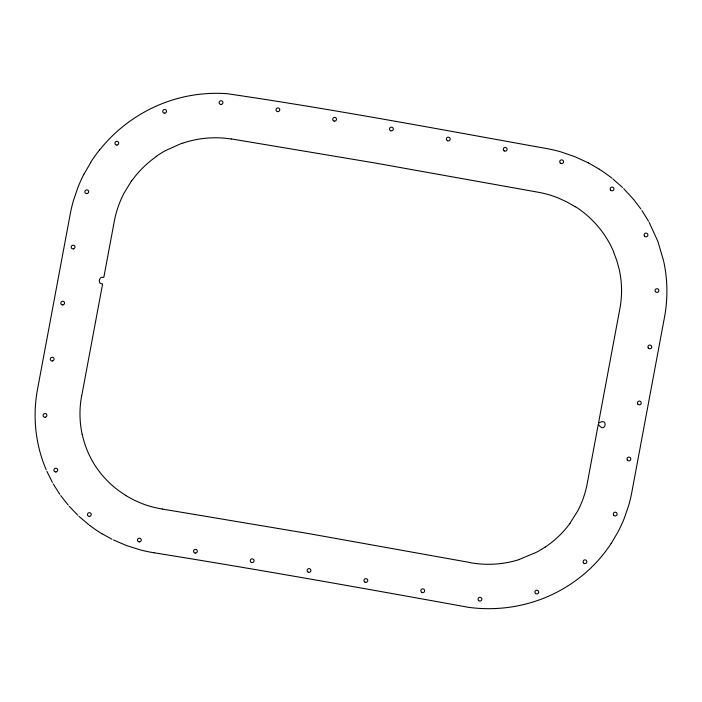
<?xml version="1.0" encoding="UTF-8"?>
<svg xmlns="http://www.w3.org/2000/svg" width="702" height="702" viewBox="0 0 702 702"><rect width="100%" height="100%" fill="white"/><g stroke="black" fill="none" stroke-linecap="round" stroke-linejoin="round"><path stroke-width="1.05" d="M81.695 395.928L102.589 284.038A3.519 3.405 -37 0 1 102.088 283.871A3.642 3.528 -36.9 0 0 101.483 283.696L101.237 283.643A4.001 3.87 -36 0 1 100.158 283.301A4.159 4.028 -36.6 0 1 101.272 277.334A4.001 3.87 -36.9 0 1 102.413 277.316L102.667 277.334A3.642 3.519 -36.4 0 0 103.308 277.36A3.519 3.405 -36.8 0 1 103.835 277.343L114.365 220.963A100.263 97.034 -36.6 0 1 123.956 193.296L131.634 180.686M84.117 173.938L90.795 162.39M611.135 543.541L617.848 532.195A145.217 142.866 22.6 0 0 624.183 518.524L628.527 505.966A144.928 142.576 24.7 0 0 631.835 492.155L664.504 317.19C667.935 298.868 667.663 279.879 663.776 261.653M569.875 523.446L577.649 511.065A100.36 98.798 18.9 0 0 587.223 483.538L598.288 424.289C605.607 435.073 608.897 416.023 598.464 423.35L619.892 308.582A100.474 98.947 16.7 0 0 619.322 269.796L616.83 260.626L613.495 251.737M99.596 150.044C117.497 127.413 142.067 110.135 169.445 100.991C182.862 96.49 196.929 93.91 211.074 93.41C216.549 93.208 222.025 93.322 227.483 93.743C334.354 109.398 440.575 129.51 546.884 148.596A146.411 145.261 5 0 1 560.924 151.895L574.964 156.721L588.408 162.899M181.993 143.208L165.075 150.79A101.263 98.789 -34.3 0 0 156.195 156.458M519.19 559.459L536.223 552.36A101.185 99.377 10.4 0 0 545.217 547.034M231.265 138.908L374.736 162.952L538.715 192.33A101.202 100.202 5.6 0 1 558.318 198.025L567.058 202.036L575.359 206.827M162.162 509.02L310.398 533.897L469.612 562.451M153.992 552.764C259.073 569.629 363.838 588.355 468.55 607.327C475.201 608.23 481.914 608.687 488.627 608.687C503.255 608.695 517.883 606.554 531.888 602.334C559.257 594.12 584.169 577.746 602.263 555.598A145.726 143.287 18.6 0 0 611.117 543.532M113.478 539.978L126.5 545.542L140.04 549.815A146.332 140.654 -19.7 0 0 153.992 552.781M112.004 539.259L101.957 533.713M588.452 162.925L599.271 169.173M125.755 495.551L134.266 500.228L142.673 503.843A101.22 97.745 -21.9 0 0 162.171 508.994M89.707 525.386L89.663 525.35A147.025 141.883 -23.3 0 0 101.913 533.774M88.838 524.719L78.905 516.286M611.89 178.168L611.67 177.992A146.85 145.489 7.1 0 0 599.254 169.208M612.855 178.94L622.534 187.495M77.799 515.242L69.287 506.379M623.648 188.592L633.669 199.526M68.226 505.15L60.697 495.542M633.95 199.868L640.926 209.073M59.819 494.296L59.451 493.76M59.205 493.401L53.203 483.845M641.935 210.547L648.56 221.262M52.404 482.414L46.911 471.393M649.157 222.341L657.862 241.365L663.609 260.89M46.227 469.805C35.381 444.612 32.441 416.181 37.522 389.25L70.191 214.285A144.735 139.549 -39.4 0 1 73.482 200.43L77.817 187.776A145.06 140.084 -38.7 0 1 84.056 173.903M82.231 434.424C84.951 446.963 90.242 458.932 97.692 469.384A101.413 98.148 -23.9 0 0 125.834 495.419M90.698 162.329A145.656 141.102 -37.7 0 1 99.508 149.974M569.91 523.473A101.132 99.5 14.6 0 1 545.243 547.069M519.226 559.573A101.272 99.228 8 0 1 469.585 562.565M82.195 434.433A100.386 97.253 -35.1 0 1 81.625 395.919M131.774 180.783A101.158 98.236 -35 0 1 156.256 156.555M182.055 143.392A101.325 99.236 -35.1 0 1 231.248 139.031M575.464 206.669A101.158 100.07 6.5 0 1 613.601 251.693M478.703 600.622A1.913 1.887 8.3 0 0 481.826 599.543A1.913 1.887 8.3 0 0 479.308 597.411A1.913 1.887 8.3 0 0 478.703 600.622M535.424 593.383A1.913 1.887 14.8 0 0 538.627 592.62A1.913 1.887 14.8 0 0 536.337 590.259A1.913 1.887 14.8 0 0 535.424 593.383M583.494 562.881A1.913 1.878 20.2 0 0 586.758 562.442A1.913 1.878 20.2 0 0 584.713 559.863A1.913 1.878 20.2 0 0 583.494 562.881M613.671 515.145A1.913 1.878 23 0 0 616.961 514.873A1.913 1.878 23 0 0 615.04 512.188A1.913 1.878 23 0 0 613.671 515.145M627.342 460.064A1.913 1.878 23.4 0 0 630.633 459.784A1.913 1.878 23.4 0 0 628.711 457.107A1.913 1.878 23.4 0 0 627.342 460.064M45.235 417.242A1.913 1.843 -38.9 0 0 46.508 414.206A1.913 1.843 -38.9 0 0 43.261 414.724A1.913 1.843 -38.9 0 0 45.235 417.242M86.995 193.594A1.913 1.843 -38.6 0 0 88.259 190.567A1.913 1.843 -38.6 0 0 85.021 191.084A1.913 1.843 -38.6 0 0 86.995 193.594M73.35 248.903A1.913 1.843 -38.8 0 0 74.614 245.875A1.913 1.843 -38.8 0 0 71.376 246.393A1.913 1.843 -38.8 0 0 73.35 248.903M421.753 592.348A1.913 1.878 1.9 0 0 424.675 590.821A1.913 1.878 1.9 0 0 421.867 589.083A1.913 1.878 1.9 0 0 421.753 592.348M365.022 582.186A1.913 1.878 -4.8 0 0 367.778 580.378A1.913 1.878 -4.8 0 0 364.812 578.939A1.913 1.878 -4.8 0 0 365.022 582.186M251.772 562.539A1.913 1.878 -18.1 0 0 254.001 560.117A1.913 1.878 -18.1 0 0 250.772 559.459A1.913 1.878 -18.1 0 0 251.772 562.539M308.327 572.235A1.913 1.878 -11.5 0 0 310.889 570.164A1.913 1.878 -11.5 0 0 307.792 569.032A1.913 1.878 -11.5 0 0 308.327 572.235M195.235 553.079A1.913 1.869 -24.5 0 0 197.209 550.438A1.913 1.869 -24.5 0 0 193.936 550.114A1.913 1.869 -24.5 0 0 195.235 553.079M139.286 541.9A1.913 1.86 -30.1 0 0 141.032 539.11A1.913 1.86 -30.1 0 0 137.741 539.075A1.913 1.86 -30.1 0 0 139.286 541.9M89.391 516.391A1.913 1.852 -34.6 0 0 90.953 513.495A1.913 1.852 -34.6 0 0 87.671 513.68A1.913 1.852 -34.6 0 0 89.391 516.391M55.923 471.963A1.913 1.852 -37.5 0 0 57.336 468.997A1.913 1.852 -37.5 0 0 54.08 469.348A1.913 1.852 -37.5 0 0 55.923 471.963M62.89 304.931A1.913 1.843 -38.8 0 0 64.163 301.904A1.913 1.843 -38.8 0 0 60.925 302.413A1.913 1.843 -38.8 0 0 62.89 304.931M637.802 404.027A1.913 1.878 24 0 0 641.084 403.764A1.913 1.878 24 0 0 639.171 401.079A1.913 1.878 24 0 0 637.802 404.027M648.262 347.999A1.913 1.878 24 0 0 651.553 347.736A1.913 1.878 24 0 0 649.64 345.051A1.913 1.878 24 0 0 648.262 347.999M655.405 291.655A1.913 1.878 23.6 0 0 658.695 291.383A1.913 1.878 23.6 0 0 656.774 288.697A1.913 1.878 23.6 0 0 655.405 291.655M644.506 236.118A1.913 1.878 20.7 0 0 647.77 235.688A1.913 1.878 20.7 0 0 645.726 233.099A1.913 1.878 20.7 0 0 644.506 236.118M610.696 190.251A1.913 1.887 15.3 0 0 613.899 189.487A1.913 1.887 15.3 0 0 611.609 187.118A1.913 1.887 15.3 0 0 610.696 190.251M560.389 163.171A1.913 1.887 8.7 0 0 563.504 162.092A1.913 1.887 8.7 0 0 560.986 159.968A1.913 1.887 8.7 0 0 560.389 163.171M504.097 150.851A1.913 1.878 2.3 0 0 507.098 149.456A1.913 1.878 2.3 0 0 504.378 147.595A1.913 1.878 2.3 0 0 504.097 150.851M447.455 140.742A1.913 1.878 -4.3 0 0 450.201 138.926A1.913 1.878 -4.3 0 0 447.235 137.487A1.913 1.878 -4.3 0 0 447.455 140.742M334.117 121.077A1.913 1.878 -17.7 0 0 336.451 118.752A1.913 1.878 -17.7 0 0 333.257 117.945A1.913 1.878 -17.7 0 0 334.117 121.077M390.751 130.791A1.913 1.878 -11 0 0 393.313 128.712A1.913 1.878 -11 0 0 390.215 127.58A1.913 1.878 -11 0 0 390.751 130.791M277.667 111.627A1.913 1.869 -24 0 0 279.633 108.986A1.913 1.869 -24 0 0 276.36 108.67A1.913 1.869 -24 0 0 277.667 111.627M220.928 104.466A1.913 1.86 -29.7 0 0 222.727 101.711A1.913 1.86 -29.7 0 0 219.436 101.606A1.913 1.86 -29.7 0 0 220.928 104.466M164.68 113.18A1.913 1.852 -34.3 0 0 166.234 110.275A1.913 1.852 -34.3 0 0 162.961 110.468A1.913 1.852 -34.3 0 0 164.68 113.18M116.962 145.077A1.913 1.852 -37.2 0 0 118.375 142.102A1.913 1.852 -37.2 0 0 115.11 142.462A1.913 1.852 -37.2 0 0 116.962 145.077M52.431 360.96A1.913 1.843 -39.1 0 0 53.694 357.932A1.913 1.843 -39.1 0 0 50.456 358.45A1.913 1.843 -39.1 0 0 52.431 360.96"/></g></svg>
